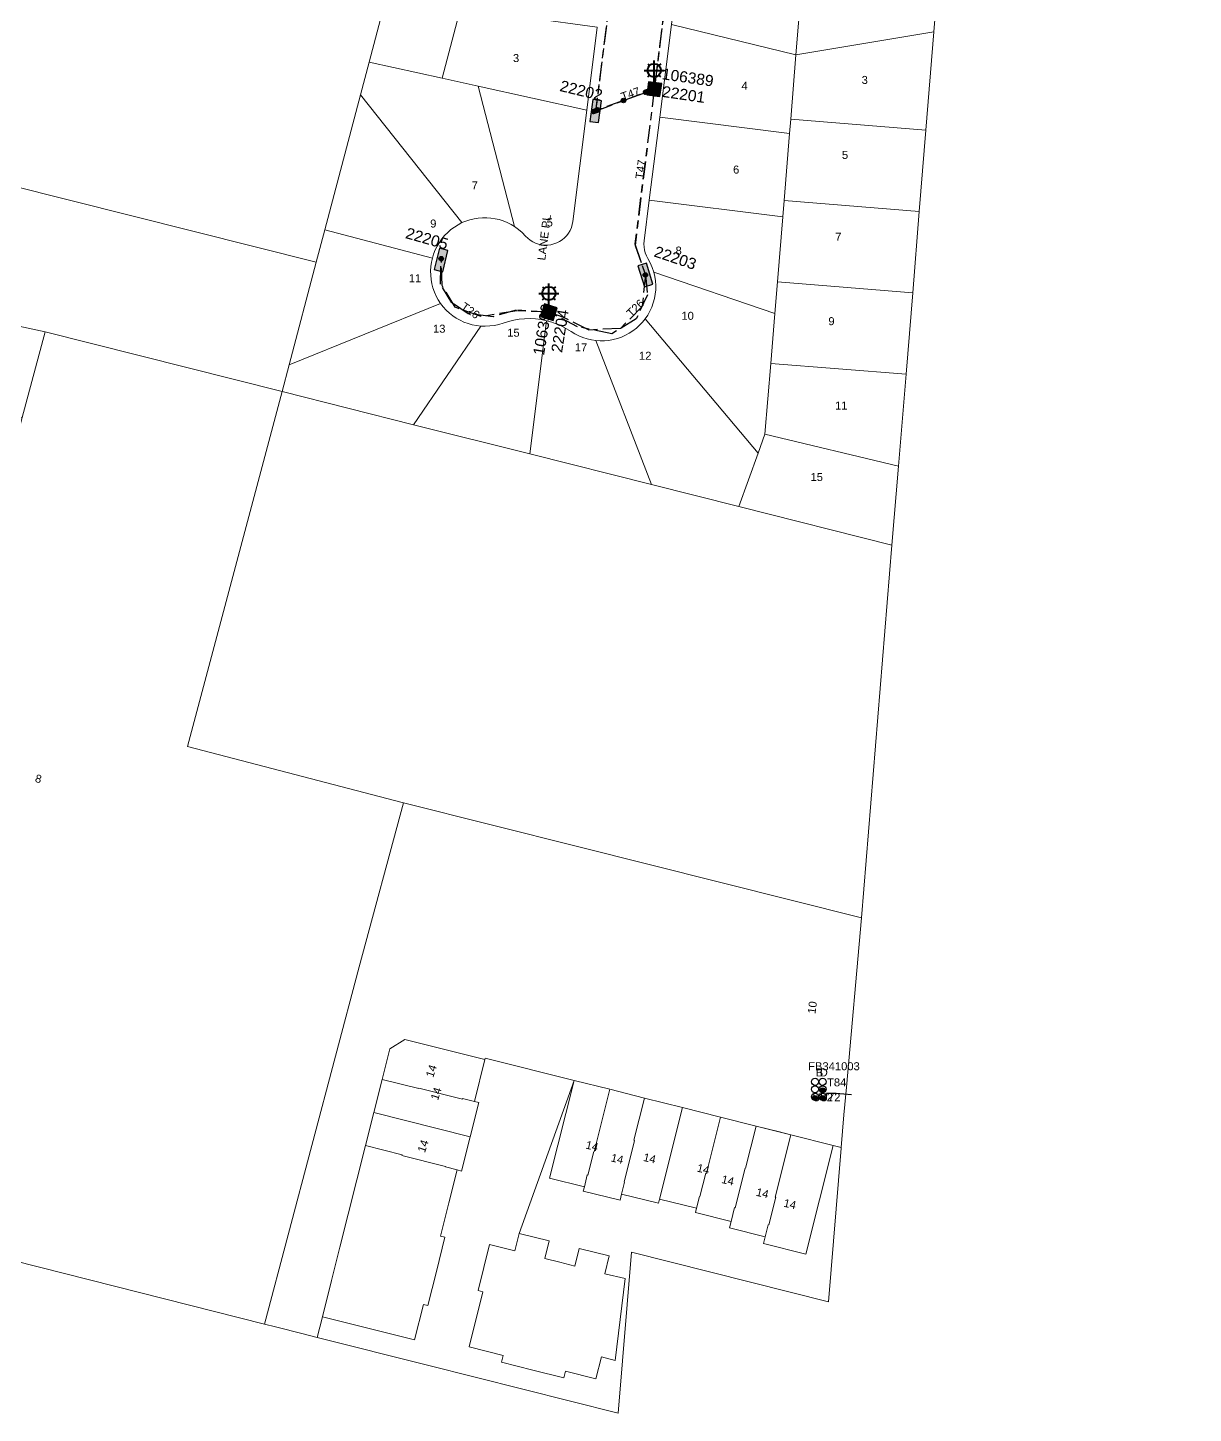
# Model space of a CAD drawing. Header units: metres. Extents: x 300457 to 302353, y 6232868 to 6234686.
# Drawn here: x 302090.9 to 302352.9, y 6233195.5 to 6233507.1 of the extents above; entities that cross this region are included whole.
import ezdxf
from ezdxf.enums import TextEntityAlignment as Align

# ---------------------------------------------------------------- set-up
doc = ezdxf.new("R2010")
doc.units = ezdxf.units.M
doc.linetypes.add('Cable Exist UG', pattern=[8.2, 4, -1.2, 1.8, -1.2])
doc.layers.get('0').update_dxf_attribs({"color": 6})
for name, color, linetype, lineweight in [('Cadastre Buildings_SP_EXT', 9, 'Continuous', 5), ('Cadastre Land Parcels_SP_EXT', 9, 'Continuous', 5), ('Cadastre Roads_SP_EXT', 9, 'Continuous', 5)]:
    doc.layers.add(name, color=color, linetype=linetype, lineweight=lineweight)
for name, color, linetype in [('Duct_SP_EXT', 7, 'Continuous'), ('Equip_SL_EXT', 7, 'Continuous'), ('Equip_SP_SL_EXT', 7, 'Continuous'), ('Mains_LV_EXT', 7, 'Continuous'), ('Mains_SL_EXT', 7, 'Continuous'), ('SupportsUG_SP_LV_EXT', 7, 'Continuous'), ('SupportsUG_SP_LV_SL_EXT', 7, 'Continuous')]:
    doc.layers.add(name, color=color, linetype=linetype)
doc.styles.add('COLUMN_LABEL', font='arial.ttf')
doc.styles.add('iecARIAL', font='arial.ttf', dxfattribs={"height": 2})
doc.styles.add('POLE_LABEL', font='arial.ttf')
doc.styles.get("Standard").update_dxf_attribs({"font": 'arial.ttf'})

# ---------------------------------------------------------------- blocks, each defined once
blk = doc.blocks.new('COLUMN_EXT')
blk.add_hatch(color=256).paths.add_polyline_path([(-1.49, 1.48), (-1.49, -1.49), (1.48, -1.49), (1.48, 1.48)])
blk.add_lwpolyline([(-1.49, -1.49), (1.48, -1.49), (1.48, 1.48), (-1.49, 1.48)], close=True)
for tag, height, style, flags, p in [('ASSET_NUM', 2.5, 'COLUMN_LABEL', 8, (2, 2)), ('STRUCTURE_PLANT_NUMBER', 0.2, 'POLE_LABEL', 9, (1.81, 0.03)), ('STREET_CODE', 0.2, 'COLUMN_LABEL', 9, (1.81, -0.2))]:
    blk.add_attdef(tag, text='', height=height, dxfattribs=dict(style=style, flags=flags)).set_placement(p, align=Align.MIDDLE_LEFT)
at = {"flags": 1}
blk.add_attdef('Z', (1.81, -2.35), '', height=0.2, dxfattribs=at)
at = {"flags": 9}
for tag, p in [('COLUMN_TYPE', (1.81, -0.4)), ('OWNED_BY', (1.81, -0.6)), ('STATE', (1.81, -0.8)), ('USAGE', (1.81, -1)), ('STREETNAME', (1.81, -1.6)), ('SUBURB', (1.81, -1.8)), ('LEGEND', (1.81, -1.2)), ('LOCATION', (1.81, -1.4)), ('NOTES', (1.81, -2))]:
    blk.add_attdef(tag, text='', height=0.2, dxfattribs=at).set_placement(p, align=Align.MIDDLE_LEFT)
blk = doc.blocks.new('PILLAR_EXT')
blk.add_hatch(color=256).paths.add_polyline_path([(-2.475, 0.99), (-2.475, -0.99), (2.475, -0.99), (2.475, 0.99)])
blk.add_lwpolyline([(-2.475, -0.99), (2.475, -0.99), (2.475, 0.99), (-2.475, 0.99)], close=True)
at = {"style": 'iecARIAL', "flags": 8}
blk.add_attdef('ASSET_NUM', (1.5, 3.5), '', height=2.5, dxfattribs=at)
for tag, p, flags in [('OWNED_BY', (0, -0.2), 9), ('STATE', (0, -0.4), 9), ('SUPPORT_TYPE', (0, -0.6), 9), ('STREETNAME', (0, -1.8), 9), ('SUBURB', (0, -2), 1), ('USAGE', (0, -0.8), 9), ('LEGEND', (0, -1), 9), ('LOCATION', (0, -1.2), 9), ('NOTES', (0, -1.4), 9), ('PARENT', (0, -1.6), 9)]:
    blk.add_attdef(tag, p, '', height=0.2, dxfattribs=dict(flags=flags))
blk = doc.blocks.new('DUCT_EXT')
blk.add_circle((0, 0.8), 0.8)
at = {"flags": 1}
blk.add_attdef('Z', (0, 0), '', height=0.2, dxfattribs=at)
at = {"flags": 9}
for tag, p in [('DUCT_CODE', (0, 0)), ('XSECT_TYPE', (0, -0.2)), ('STATE', (0, -0.6)), ('FB_REFERENCE', (0, -0.4)), ('NOTES', (0, -0.8))]:
    blk.add_attdef(tag, text='', height=0.2, dxfattribs=at).set_placement(p, align=Align.MIDDLE_LEFT)
blk = doc.blocks.new('SL_LANTERN_EXT')
at = {"lineweight": 40}
for p, q in [((0, 1.97), (0, 6.47)), ((-2.25, 4.22), (2.25, 4.22)), ((-1.46, 5.68), (-1.06, 5.28)), ((-1.46, 2.76), (-1.06, 3.16)), ((1.46, 5.68), (1.06, 5.28)), ((1.46, 2.76), (1.06, 3.16)), ((0, 0), (0, 2.72))]:
    blk.add_line(p, q, dxfattribs=at)
blk.add_circle((0, 4.22), 1.5, dxfattribs=at)
at = {"style": 'iecARIAL', "flags": 8}
blk.add_attdef('ASSET_NUM', (1.5, 1.5), '', height=2.5, dxfattribs=at)
for tag, p, height, flags in [('OPERATING_VOLTAGE', (0.98, -1.65), 0.2, 9), ('ORIENTATION', (0.98, -1.85), 0.2, 9), ('OWNED_BY', (0.98, -2.05), 0.2, 9), ('STATE', (0.98, -2.25), 0.2, 9), ('CONSTRUCTED_VOLTAGE', (0.98, -0.65), 0.2, 9), ('CONTROL_TYPE', (0.98, -0.85), 0.2, 9), ('LANTERN_PURPOSE', (0.98, -1.05), 0.2, 9), ('LANTERN_TYPE', (0.98, -1.25), 0.2, 9), ('NO_PHASES', (0.98, -1.45), 0.2, 9), ('USAGE', (0.98, -2.45), 0.2, 9), ('CEXIST', (0.98, -2.65), 0.2, 9), ('CNEW', (0.98, -2.85), 0.2, 9), ('CNUMBER', (0.98, -3.05), 0.2, 9), ('CREMOVE', (0.98, -3.25), 0.2, 9), ('LNUMBER', (2.18, -3.25), 2.5, 8), ('CREPLACE', (0.98, -3.45), 0.2, 9), ('LKINGHEIGHT', (0.98, -3.65), 0.2, 9), ('LBRACKET', (0.98, -3.85), 0.2, 9), ('LBRACKETVOCAB', (0.98, -4.05), 0.2, 9), ('LCATEGORY', (0.98, -4.25), 0.2, 9), ('LCHARGE1', (0.98, -4.45), 0.2, 9), ('LCHARGE1PERCENT', (0.98, -4.65), 0.2, 9), ('LCHARGE2', (0.98, -4.85), 0.2, 9), ('LCHARGE2PERCENT', (0.98, -5.05), 0.2, 9), ('LCHARGE3', (0.98, -5.25), 0.2, 9), ('LCHARGE3PERCENT', (0.98, -5.45), 0.2, 9), ('LEXIST', (0.98, -5.65), 0.2, 9), ('LLAMP', (0.98, -5.85), 0.2, 9), ('LLAMPVOCAB', (0.98, -6.05), 0.2, 9), ('LMAST', (0.98, -6.25), 0.2, 9), ('STREETNAME', (0.98, -9.25), 0.2, 9), ('SUBURB', (0.98, -9.45), 0.2, 1), ('LMASTVOCAB', (0.98, -6.45), 0.2, 9), ('LNEW', (0.98, -6.65), 0.2, 9), ('LANTNUMBER', (0.98, -6.85), 0.2, 9), ('LOUTREACH', (0.98, -7.25), 0.2, 9), ('LOUTREACHVOCAB', (0.98, -7.45), 0.2, 9), ('LRATECODE', (0.98, -7.65), 0.2, 9), ('LREMOVE', (0.98, -7.85), 0.2, 9), ('LREPLACE', (0.98, -8.05), 0.2, 9), ('LTYPE', (0.98, -8.25), 0.2, 9), ('LTYPEVOCAB', (0.98, -8.45), 0.2, 9), ('LEGEND', (0.98, -8.65), 0.2, 9), ('LOCATION', (0.98, -8.85), 0.2, 9), ('NOTES', (0.98, -9.05), 0.2, 9)]:
    blk.add_attdef(tag, p, '', height=height, dxfattribs=dict(flags=flags))
blk = doc.blocks.new('SL_STJ_EXT')
h = blk.add_hatch(color=256)
edge = h.paths.add_edge_path()
edge.add_ellipse((-0.59, 0.13), major_axis=(0.226, 0.226), ratio=1, start_angle=45, end_angle=135)
edge.add_line((-0.91, 0.13), (-0.91, -0.13))
edge.add_ellipse((-0.59, -0.13), major_axis=(0.226, 0.226), ratio=1, start_angle=135, end_angle=225)
edge.add_line((-0.59, -0.45), (0.59, -0.45))
edge.add_ellipse((0.59, -0.13), major_axis=(-0.226, 0.226), ratio=1, start_angle=135, end_angle=225)
edge.add_line((0.91, -0.13), (0.91, 0.13))
edge.add_ellipse((0.59, 0.13), major_axis=(-0.226, 0.226), ratio=1, start_angle=225, end_angle=315)
edge.add_line((0.59, 0.45), (-0.59, 0.45))
blk.add_lwpolyline([(-0.91, 0.13), (-0.91, -0.13, 0.414214), (-0.59, -0.45), (0.59, -0.45, 0.414214), (0.91, -0.13), (0.91, 0.13, 0.414214), (0.59, 0.45), (-0.59, 0.45, 0.414214)], format="xyb", close=True)
at = {"flags": 1}
blk.add_attdef('Z', (0, 0), '', height=0.2, dxfattribs=at)
at = {"flags": 9}
for tag, p in [('ORIENTATION', (0, 0)), ('USAGE', (0, -0.2)), ('LEGEND', (0, -0.4)), ('NOTES', (0, -0.6))]:
    blk.add_attdef(tag, text='', height=0.2, dxfattribs=at).set_placement(p, align=Align.MIDDLE_LEFT)
blk = doc.blocks.new('CABLE_LARGE_EXT')
h = blk.add_hatch(color=256)
edge = h.paths.add_edge_path()
edge.add_arc((0, 0.55), 0.55, 0, 360)
blk.add_circle((0, 0.55), 0.55)
at = {"flags": 1}
blk.add_attdef('Z', (0, 0), '', height=0.2, dxfattribs=at)
at = {"flags": 9}
for tag, p in [('COND_CODE', (0, 0)), ('STATE', (0, -0.4)), ('XSECT_SIZE', (0, -0.6)), ('FB_REFERENCE', (0, -0.2)), ('NOTES', (0, -0.8))]:
    blk.add_attdef(tag, text='', height=0.2, dxfattribs=at).set_placement(p, align=Align.MIDDLE_LEFT)
blk = doc.blocks.new('CONNECTOR_NODE_EXT')
h = blk.add_hatch(color=256)
edge = h.paths.add_edge_path()
edge.add_arc((0, 0), 0.5, 0, 360)
blk.add_circle((0, 0), 0.5)
at = {"flags": 1}
blk.add_attdef('Z', (0, 0), '', height=0.2, dxfattribs=at)
at = {"flags": 9}
for tag, p in [('CONNECTOR_TYPE', (0, 0)), ('CONSTRUCTED_VOLTAGE', (0, -0.2)), ('OPERATING_VOLTAGE', (0, -0.6)), ('ORIENTATION', (0, -0.8)), ('SUBTYPE', (0, -1)), ('NO_PHASES', (0, -0.4)), ('USAGE', (0, -1.2)), ('NOTES', (0, -1.4))]:
    blk.add_attdef(tag, text='', height=0.2, dxfattribs=at).set_placement(p, align=Align.MIDDLE_LEFT)

msp = doc.modelspace()

# ---------------------------------------------------------------- linework, layer by layer
at = {"layer": 'Cadastre Buildings_SP_EXT', "linetype": 'Continuous'}
msp.add_lwpolyline([(302155.75, 6233454.37), (302072.5, 6233475.31), (302065.81, 6233452.89), (302066.29, 6233452.06), (302066.71, 6233451.19), (302067.05, 6233450.29), (302067.33, 6233449.37), (302067.53, 6233448.43), (302067.66, 6233447.48), (302067.71, 6233446.52), (302067.68, 6233445.56), (302067.58, 6233444.6), (302094.78, 6233438.76), (302148.08, 6233425.32), (302149.67, 6233431.32), (302155.75, 6233454.37)], close=True, dxfattribs=at)
at = {"layer": 'Cadastre Land Parcels_SP_EXT', "linetype": 'Continuous'}
msp.add_lwpolyline([(301995.71, 6233508.54), (301994.82, 6233505.72), (301991.78, 6233495.65), (302056.96, 6233479.25), (302072.5, 6233475.31), (302155.75, 6233454.37), (302157.69, 6233461.69), (302165.71, 6233492.06), (302167.64, 6233499.35), (302175.92, 6233530.73)], dxfattribs=at)
for points in [[(302188.18, 6233511.42), (302192.91, 6233529.33), (302175.92, 6233530.73), (302167.64, 6233499.35), (302184.04, 6233495.75), (302188.18, 6233511.42)], [(302265.43, 6233523.4), (302241.5, 6233525.35), (302237.39, 6233522.01), (302235.6, 6233507.82), (302263.61, 6233501.06), (302265.43, 6233523.4)], [(302263.61, 6233501.06), (302294.64, 6233506.2), (302295.55, 6233517.27), (302292.2, 6233521.21), (302265.43, 6233523.4), (302263.61, 6233501.06)], [(302218.95, 6233507.26), (302188.18, 6233511.42), (302184.04, 6233495.75), (302192.17, 6233493.97), (302216.6, 6233488.61), (302218.95, 6233507.26)], [(302262.43, 6233486.57), (302263.61, 6233501.06), (302235.6, 6233507.82), (302232.99, 6233487.02), (302262.17, 6233483.35), (302262.43, 6233486.57)], [(302294.64, 6233506.2), (302263.61, 6233501.06), (302262.43, 6233486.57), (302292.84, 6233484.1), (302294.64, 6233506.2)], [(302184.04, 6233495.75), (302167.64, 6233499.35), (302165.71, 6233492.06), (302188.5, 6233463.28), (302189.4, 6233463.62), (302190.31, 6233463.92), (302191.23, 6233464.15), (302192.18, 6233464.3), (302193.13, 6233464.38), (302194.08, 6233464.39), (302195.03, 6233464.32), (302195.98, 6233464.17), (302196.9, 6233463.96), (302197.81, 6233463.67), (302198.7, 6233463.31), (302199.55, 6233462.88), (302200.37, 6233462.39), (302192.17, 6233493.97), (302184.04, 6233495.75)], [(302216.6, 6233488.61), (302192.17, 6233493.97), (302200.37, 6233462.39), (302201.25, 6233461.76), (302202.07, 6233461.05), (302202.82, 6233460.27), (302203.31, 6233459.77), (302203.86, 6233459.33), (302204.45, 6233458.96), (302205.08, 6233458.66), (302205.74, 6233458.43), (302206.42, 6233458.28), (302207.12, 6233458.21), (302207.82, 6233458.22), (302208.51, 6233458.31), (302209.19, 6233458.48), (302209.85, 6233458.72), (302210.47, 6233459.04), (302211.05, 6233459.42), (302211.59, 6233459.87), (302212.07, 6233460.38), (302212.49, 6233460.94), (302212.84, 6233461.55), (302213.12, 6233462.19), (302213.32, 6233462.86), (302213.45, 6233463.55), (302216.6, 6233488.61)], [(302188.5, 6233463.28), (302165.71, 6233492.06), (302157.69, 6233461.69), (302181.87, 6233455.3), (302182.16, 6233456.23), (302182.52, 6233457.14), (302182.95, 6233458.01), (302183.45, 6233458.85), (302184.01, 6233459.64), (302184.63, 6233460.38), (302185.31, 6233461.08), (302186.05, 6233461.72), (302186.83, 6233462.29), (302187.66, 6233462.81), (302188.5, 6233463.28)], [(302260.94, 6233468.26), (302262.17, 6233483.35), (302232.99, 6233487.02), (302230.64, 6233468.36), (302260.64, 6233464.59), (302260.94, 6233468.26)], [(302292.84, 6233484.1), (302262.43, 6233486.57), (302262.17, 6233483.35), (302260.94, 6233468.26), (302291.35, 6233465.79), (302292.84, 6233484.1)], [(302260.64, 6233464.59), (302230.64, 6233468.36), (302229.49, 6233459.17), (302229.44, 6233458.48), (302229.47, 6233457.8), (302229.58, 6233457.13), (302229.75, 6233456.47), (302230.01, 6233455.83), (302230.33, 6233455.23), (302230.87, 6233454.24), (302231.32, 6233453.21), (302231.67, 6233452.14), (302258.87, 6233442.85), (302259.45, 6233449.95), (302260.64, 6233464.59)], [(302291.35, 6233465.79), (302260.94, 6233468.26), (302260.64, 6233464.59), (302259.45, 6233449.95), (302289.86, 6233447.48), (302291.35, 6233465.79)], [(302181.87, 6233455.3), (302157.69, 6233461.69), (302155.75, 6233454.37), (302149.67, 6233431.32), (302183.72, 6233445.1), (302183.2, 6233445.93), (302182.73, 6233446.78), (302182.34, 6233447.67), (302182.01, 6233448.59), (302181.76, 6233449.53), (302181.59, 6233450.48), (302181.49, 6233451.45), (302181.47, 6233452.42), (302181.53, 6233453.39), (302181.66, 6233454.36), (302181.87, 6233455.3)], [(302258.87, 6233442.85), (302231.67, 6233452.14), (302231.89, 6233451.16), (302232.04, 6233450.17), (302232.1, 6233449.17), (302232.08, 6233448.17), (302231.98, 6233447.18), (302231.8, 6233446.2), (302231.54, 6233445.23), (302231.21, 6233444.29), (302230.79, 6233443.38), (302230.3, 6233442.5), (302229.74, 6233441.67), (302255.12, 6233411.45), (302256.65, 6233415.69), (302257.95, 6233431.64), (302258.87, 6233442.85)], [(302289.86, 6233447.48), (302259.45, 6233449.95), (302258.87, 6233442.85), (302257.95, 6233431.64), (302288.36, 6233429.17), (302289.86, 6233447.48)], [(302094.78, 6233438.76), (302067.58, 6233444.6), (302067.4, 6233443.64), (302067.14, 6233442.69), (302066.81, 6233441.77), (302066.41, 6233440.88), (302065.93, 6233440.02), (302065.39, 6233439.21), (302064.78, 6233438.43), (302064.12, 6233437.72), (302063.4, 6233437.05), (302062.66, 6233436.37), (302061.97, 6233435.63), (302061.36, 6233434.83), (302060.8, 6233433.99), (302060.33, 6233433.11), (302059.92, 6233432.18), (302059.59, 6233431.23), (302058.82, 6233428.64), (302089.67, 6233419.46), (302094.78, 6233438.76)], [(302192.75, 6233440.02), (302191.79, 6233440.13), (302190.83, 6233440.32), (302189.89, 6233440.58), (302188.98, 6233440.92), (302188.1, 6233441.33), (302187.25, 6233441.81), (302186.45, 6233442.35), (302185.69, 6233442.96), (302184.98, 6233443.62), (302184.32, 6233444.34), (302183.72, 6233445.1), (302149.67, 6233431.32), (302148.08, 6233425.32), (302177.66, 6233417.84), (302192.75, 6233440.02)], [(302207.53, 6233441.22), (302206.32, 6233441.47), (302205.09, 6233441.63), (302203.85, 6233441.69), (302202.62, 6233441.67), (302201.39, 6233441.56), (302200.17, 6233441.36), (302198.96, 6233441.07), (302197.79, 6233440.7), (302196.81, 6233440.39), (302195.81, 6233440.17), (302194.8, 6233440.04), (302193.77, 6233439.98), (302192.75, 6233440.02), (302177.66, 6233417.84), (302203.77, 6233411.28), (302207.53, 6233441.22)], [(302218.65, 6233436.75), (302217.66, 6233436.89), (302216.68, 6233437.12), (302215.73, 6233437.42), (302214.8, 6233437.8), (302213.91, 6233438.25), (302213.06, 6233438.78), (302212.03, 6233439.42), (302210.96, 6233439.99), (302209.84, 6233440.48), (302208.7, 6233440.9), (302207.53, 6233441.22), (302203.77, 6233411.28), (302231.13, 6233404.39), (302218.65, 6233436.75)], [(302255.12, 6233411.45), (302229.74, 6233441.67), (302229.13, 6233440.91), (302228.47, 6233440.2), (302227.74, 6233439.54), (302226.97, 6233438.94), (302226.15, 6233438.41), (302225.29, 6233437.94), (302224.4, 6233437.55), (302223.48, 6233437.22), (302222.53, 6233436.97), (302221.57, 6233436.8), (302220.6, 6233436.7), (302219.62, 6233436.69), (302218.65, 6233436.75), (302231.13, 6233404.39), (302250.79, 6233399.43), (302255.12, 6233411.45)], [(302148.08, 6233425.32), (302094.78, 6233438.76), (302089.67, 6233419.46), (302085.28, 6233402.84), (302080.96, 6233386.5), (302076.68, 6233370.27), (302072.39, 6233354.05), (302068.07, 6233337.83), (302067.16, 6233334.29), (302062.87, 6233318.06), (302058.59, 6233301.84), (302054.29, 6233285.62), (302050.01, 6233269.4), (302042.59, 6233241.29), (302144.15, 6233215.54), (302165.38, 6233295.89), (302175.4, 6233332.79), (302126.83, 6233345.44), (302148.08, 6233425.32)], [(302288.36, 6233429.17), (302257.95, 6233431.64), (302256.65, 6233415.69), (302286.68, 6233408.5), (302288.36, 6233429.17)], [(302177.66, 6233417.84), (302148.08, 6233425.32), (302126.83, 6233345.44), (302175.4, 6233332.79), (302214.78, 6233322.91), (302278.35, 6233306.93), (302285.19, 6233390.76), (302250.79, 6233399.43), (302231.13, 6233404.39), (302203.77, 6233411.28), (302177.66, 6233417.84)], [(302286.68, 6233408.5), (302256.65, 6233415.69), (302255.12, 6233411.45), (302250.79, 6233399.43), (302285.19, 6233390.76), (302286.68, 6233408.5)], [(302278.36, 6233306.93), (302214.78, 6233322.91), (302175.4, 6233332.79), (302165.38, 6233295.89), (302144.15, 6233215.53), (302146.58, 6233214.92), (302152.85, 6233213.34), (302155.99, 6233212.55), (302157.16, 6233217.22), (302159.21, 6233225.4), (302161.09, 6233232.86), (302162.96, 6233240.32), (302164.89, 6233248), (302166.82, 6233255.69), (302168.69, 6233263.14), (302170.56, 6233270.58), (302172.29, 6233277.46), (302175.66, 6233279.59), (302193.7, 6233275.07), (302193.77, 6233275.4), (302213.73, 6233270.38), (302221.76, 6233268.36), (302229.59, 6233266.39), (302238.1, 6233264.25), (302246.66, 6233262.1), (302254.66, 6233260.09), (302259.61, 6233258.84), (302262.48, 6233258.12), (302271.97, 6233255.73), (302273.79, 6233255.25), (302274.4, 6233262.65), (302274.95, 6233268.84), (302278.36, 6233306.93)], [(302170.56, 6233270.58), (302178.82, 6233268.52), (302178.84, 6233268.62), (302188.64, 6233266.16), (302188.66, 6233266.27), (302191.32, 6233265.6), (302193.7, 6233275.07), (302175.66, 6233279.59), (302172.29, 6233277.46), (302170.56, 6233270.58)], [(302213.73, 6233270.38), (302193.77, 6233275.4), (302193.7, 6233275.07), (302191.32, 6233265.6), (302192.29, 6233265.36), (302190.37, 6233257.7), (302188.43, 6233249.99), (302187.46, 6233250.24), (302185.6, 6233242.8), (302183.72, 6233235.33), (302184.69, 6233235.09), (302182.77, 6233227.41), (302180.83, 6233219.72), (302179.86, 6233219.96), (302177.87, 6233212.03), (302157.16, 6233217.22), (302155.99, 6233212.55), (302180.79, 6233206.3), (302223.67, 6233195.5), (302226.63, 6233231.75), (302270.96, 6233220.58), (302273.78, 6233255.15), (302273.79, 6233255.25), (302271.97, 6233255.73), (302265.83, 6233231.29), (302256.34, 6233233.68), (302256.73, 6233235.21), (302248.69, 6233237.22), (302249.04, 6233238.62), (302241, 6233240.64), (302241.24, 6233241.61), (302232.95, 6233243.69), (302232.7, 6233242.72), (302224.42, 6233244.8), (302224.06, 6233243.4), (302215.79, 6233245.47), (302216.04, 6233246.44), (302208.22, 6233248.41), (302213.73, 6233270.38), (302201.39, 6233235.95), (302204.79, 6233235.1), (302208.13, 6233234.26), (302207.14, 6233230.3), (302210.52, 6233229.45), (302213.91, 6233228.61), (302214.9, 6233232.57), (302218.26, 6233231.72), (302221.64, 6233230.88), (302220.65, 6233226.9), (302225.19, 6233225.85), (302222.96, 6233207.38), (302219.87, 6233208.18), (302218.63, 6233203.26), (302211.81, 6233204.97), (302211.42, 6233203.46), (302204.45, 6233205.21), (302197.44, 6233206.97), (302197.82, 6233208.48), (302190.13, 6233210.41), (302193.24, 6233222.85), (302192.16, 6233223.11), (302194.74, 6233233.44), (302200.4, 6233232.01), (302201.39, 6233235.95)], [(302168.69, 6233263.14), (302190.37, 6233257.7), (302192.29, 6233265.36), (302191.32, 6233265.6), (302188.66, 6233266.27), (302188.64, 6233266.16), (302178.84, 6233268.62), (302178.82, 6233268.52), (302170.56, 6233270.58), (302168.69, 6233263.14)], [(302208.21, 6233248.41), (302216.04, 6233246.44), (302216.71, 6233249.12), (302216.83, 6233249.09), (302218.14, 6233254.34), (302218.25, 6233254.31), (302221.76, 6233268.36), (302213.73, 6233270.38), (302208.21, 6233248.41)], [(302215.79, 6233245.47), (302224.06, 6233243.4), (302224.42, 6233244.8), (302225.09, 6233247.48), (302224.97, 6233247.51), (302227.32, 6233256.86), (302227.2, 6233256.89), (302229.59, 6233266.39), (302221.76, 6233268.36), (302218.25, 6233254.31), (302218.14, 6233254.34), (302216.83, 6233249.09), (302216.71, 6233249.12), (302216.04, 6233246.44), (302215.79, 6233245.47)], [(302224.42, 6233244.8), (302232.7, 6233242.72), (302232.95, 6233243.69), (302238.1, 6233264.25), (302229.59, 6233266.39), (302227.2, 6233256.89), (302227.32, 6233256.86), (302224.97, 6233247.51), (302225.09, 6233247.48), (302224.42, 6233244.8)], [(302232.95, 6233243.69), (302241.25, 6233241.61), (302241.92, 6233244.28), (302242.03, 6233244.25), (302243.35, 6233249.5), (302243.47, 6233249.48), (302246.66, 6233262.1), (302238.1, 6233264.25), (302232.95, 6233243.69)], [(302166.82, 6233255.69), (302175.07, 6233253.61), (302175.04, 6233253.5), (302184.82, 6233251.03), (302184.79, 6233250.91), (302187.46, 6233250.24), (302188.43, 6233249.99), (302190.37, 6233257.7), (302168.69, 6233263.14), (302166.82, 6233255.69)], [(302241, 6233240.64), (302249.04, 6233238.62), (302249.82, 6233241.75), (302249.94, 6233241.72), (302252.17, 6233250.64), (302252.29, 6233250.61), (302254.66, 6233260.09), (302246.66, 6233262.1), (302243.47, 6233249.48), (302243.35, 6233249.5), (302242.03, 6233244.25), (302241.92, 6233244.28), (302241.25, 6233241.61), (302241, 6233240.64)], [(302248.69, 6233237.22), (302256.73, 6233235.21), (302257.4, 6233237.88), (302257.52, 6233237.85), (302259.08, 6233244.08), (302258.96, 6233244.11), (302262.48, 6233258.12), (302254.66, 6233260.09), (302252.29, 6233250.61), (302252.17, 6233250.64), (302249.94, 6233241.72), (302249.82, 6233241.75), (302249.04, 6233238.62), (302248.69, 6233237.22)], [(302256.34, 6233233.68), (302265.83, 6233231.29), (302271.97, 6233255.73), (302262.48, 6233258.12), (302258.96, 6233244.11), (302259.08, 6233244.08), (302257.52, 6233237.85), (302257.4, 6233237.88), (302256.73, 6233235.21), (302256.34, 6233233.68)]]:
    msp.add_lwpolyline(points, close=True, dxfattribs=at)
at = {"layer": 'Cadastre Roads_SP_EXT', "linetype": 'Continuous'}
msp.add_lwpolyline([(302218.95, 6233507.26), (302216.6, 6233488.61), (302213.45, 6233463.55), (302213.32, 6233462.86), (302213.12, 6233462.19), (302212.84, 6233461.55), (302212.49, 6233460.94), (302212.07, 6233460.38), (302211.59, 6233459.87), (302211.05, 6233459.42), (302210.47, 6233459.04), (302209.85, 6233458.72), (302209.19, 6233458.48), (302208.51, 6233458.31), (302207.82, 6233458.22), (302207.12, 6233458.21), (302206.42, 6233458.28), (302205.74, 6233458.43), (302205.08, 6233458.66), (302204.45, 6233458.96), (302203.86, 6233459.33), (302203.31, 6233459.77), (302202.82, 6233460.27), (302202.07, 6233461.05), (302201.25, 6233461.76), (302200.37, 6233462.39), (302199.55, 6233462.88), (302198.7, 6233463.31), (302197.81, 6233463.67), (302196.9, 6233463.96), (302195.98, 6233464.17), (302195.03, 6233464.32), (302194.08, 6233464.39), (302193.13, 6233464.38), (302192.18, 6233464.3), (302191.23, 6233464.15), (302190.31, 6233463.92), (302189.4, 6233463.62), (302188.5, 6233463.28), (302187.66, 6233462.81), (302186.83, 6233462.29), (302186.05, 6233461.72), (302185.31, 6233461.08), (302184.63, 6233460.38), (302184.01, 6233459.64), (302183.45, 6233458.85), (302182.95, 6233458.01), (302182.52, 6233457.14), (302182.16, 6233456.23), (302181.87, 6233455.3), (302181.66, 6233454.36), (302181.53, 6233453.39), (302181.47, 6233452.42), (302181.49, 6233451.45), (302181.59, 6233450.48), (302181.76, 6233449.53), (302182.01, 6233448.59), (302182.34, 6233447.67), (302182.73, 6233446.78), (302183.2, 6233445.93), (302183.72, 6233445.1), (302184.32, 6233444.34), (302184.98, 6233443.62), (302185.69, 6233442.96), (302186.45, 6233442.35), (302187.25, 6233441.81), (302188.1, 6233441.33), (302188.98, 6233440.92), (302189.89, 6233440.58), (302190.83, 6233440.32), (302191.79, 6233440.13), (302192.75, 6233440.02), (302193.77, 6233439.98), (302194.8, 6233440.04), (302195.81, 6233440.17), (302196.81, 6233440.39), (302197.79, 6233440.7), (302198.96, 6233441.07), (302200.17, 6233441.36), (302201.39, 6233441.56), (302202.62, 6233441.67), (302203.85, 6233441.69), (302205.09, 6233441.63), (302206.32, 6233441.47), (302207.53, 6233441.22), (302208.7, 6233440.9), (302209.84, 6233440.48), (302210.96, 6233439.99), (302212.03, 6233439.42), (302213.06, 6233438.78), (302213.91, 6233438.25), (302214.8, 6233437.8), (302215.73, 6233437.42), (302216.68, 6233437.12), (302217.66, 6233436.89), (302218.65, 6233436.75), (302219.62, 6233436.69), (302220.6, 6233436.7), (302221.57, 6233436.8), (302222.53, 6233436.97), (302223.48, 6233437.22), (302224.4, 6233437.55), (302225.29, 6233437.94), (302226.15, 6233438.41), (302226.97, 6233438.94), (302227.74, 6233439.54), (302228.47, 6233440.2), (302229.13, 6233440.91), (302229.74, 6233441.67), (302230.3, 6233442.5), (302230.79, 6233443.38), (302231.21, 6233444.29), (302231.54, 6233445.23), (302231.8, 6233446.2), (302231.98, 6233447.18), (302232.08, 6233448.17), (302232.1, 6233449.17), (302232.04, 6233450.17), (302231.89, 6233451.16), (302231.67, 6233452.14), (302231.32, 6233453.21), (302230.87, 6233454.24), (302230.33, 6233455.23), (302230.01, 6233455.83), (302229.75, 6233456.47), (302229.58, 6233457.13), (302229.47, 6233457.8), (302229.44, 6233458.48), (302229.49, 6233459.17), (302230.64, 6233468.36), (302232.99, 6233487.02), (302235.6, 6233507.82)], dxfattribs=at)
at = {"layer": 'Duct_SP_EXT'}
msp.add_lwpolyline([(302270.52, 6233267.53), (302272.69, 6233267.53), (302276.12, 6233267.23)], dxfattribs=at)
at = {"layer": 'Mains_LV_EXT', "linetype": 'Cable Exist UG'}
for points in [[(302184.47, 6233532.12), (302218.55, 6233529.31), (302223.04, 6233523.89), (302218.58, 6233488.37)], [(302352.95, 6233518.1), (302351.45, 6233521.2), (302319.53, 6233523.84), (302293.34, 6233523.55), (302240.86, 6233527.5), (302235.53, 6233523.18), (302231.75, 6233493.31)], [(302218.58, 6233488.37), (302231.75, 6233493.31)], [(302231.75, 6233493.31), (302227.46, 6233458.11), (302229.76, 6233451.52)], [(302208.07, 6233443.16), (302200.72, 6233443.61), (302195.51, 6233442.13), (302189.95, 6233442.79), (302186.26, 6233445.28), (302183.68, 6233449.47), (302183.83, 6233454.88)], [(302229.76, 6233451.52), (302229.06, 6233444.43), (302224.17, 6233439.51), (302217.13, 6233439.12), (302211.24, 6233442.01), (302208.07, 6233443.16)]]:
    msp.add_lwpolyline(points, dxfattribs=at)
at = {"layer": 'Mains_SL_EXT', "linetype": 'Cable Exist UG'}
for points in [[(302217.94, 6233529.37), (302222.98, 6233523.51), (302218.58, 6233488.45)], [(302352.95, 6233518.1), (302349.34, 6233520.2), (302296.74, 6233524.28), (302294.03, 6233522.89), (302240.92, 6233527.36), (302235.43, 6233522.83), (302231.75, 6233493.31)], [(302224.83, 6233490.76), (302218.58, 6233488.45)], [(302224.83, 6233490.76), (302230.2, 6233492.78)], [(302231.75, 6233493.31), (302227.39, 6233458.54), (302229.76, 6233451.52)], [(302208.07, 6233443.16), (302200.92, 6233443.45), (302192.81, 6233442.14), (302187.01, 6233444.24), (302184.05, 6233449.15), (302183.86, 6233455.17)], [(302229.76, 6233451.52), (302230.25, 6233447.06), (302227.72, 6233441.67), (302222.23, 6233438.29), (302214.51, 6233439.87), (302208.07, 6233443.16)]]:
    msp.add_lwpolyline(points, dxfattribs=at)

# ---------------------------------------------------------------- block references
at = {"layer": 'Duct_SP_EXT'}
for name, p in [('DUCT_EXT', (302267.91, 6233269.25)), ('DUCT_EXT', (302269.61, 6233269.25)), ('DUCT_EXT', (302267.91, 6233267.57)), ('DUCT_EXT', (302267.91, 6233265.87)), ('CABLE_LARGE_EXT', (302267.91, 6233265.87)), ('DUCT_EXT', (302269.61, 6233267.57)), ('DUCT_EXT', (302269.61, 6233265.87)), ('CABLE_LARGE_EXT', (302269.61, 6233267.57)), ('CABLE_LARGE_EXT', (302269.61, 6233265.87))]:
    msp.add_blockref(name, p, dxfattribs=at)
at = {"layer": 'Equip_SL_EXT'}
for p in [(302224.83, 6233490.76), (302218.58, 6233488.45), (302183.86, 6233455.17), (302229.76, 6233451.52)]:
    msp.add_blockref('CONNECTOR_NODE_EXT', p, dxfattribs=at)
for p, rotation in [((302230.2, 6233492.78), 19.51084994647631), ((302218.58, 6233488.45), 199.0917605821635)]:
    msp.add_blockref('SL_STJ_EXT', p, dxfattribs=dict(at, rotation=rotation))
at = {"layer": 'Equip_SP_SL_EXT'}
ref = msp.add_blockref('SL_LANTERN_EXT', (302231.75, 6233493.31), dxfattribs=at)
ref.add_attrib('ASSET_NUM', '106389', dxfattribs={"layer": '0', "height": 2.5, "rotation": 351.7183, "style": 'iecARIAL'}).set_placement((302233.25, 6233494.81), align=Align.BOTTOM_LEFT)
ref = msp.add_blockref('SL_LANTERN_EXT', (302208.07, 6233443.16), dxfattribs=at)
ref.add_attrib('ASSET_NUM', '106390', dxfattribs={"layer": '0', "height": 2.5, "rotation": 80.7534, "style": 'iecARIAL'}).set_placement((302209.57, 6233444.66), align=Align.BOTTOM_RIGHT)
at = {"layer": 'SupportsUG_SP_LV_EXT'}
ref = msp.add_blockref('PILLAR_EXT', (302218.58, 6233488.37), dxfattribs=dict(at, rotation=261.6779613573522))
ref.add_attrib('ASSET_NUM', '22202', dxfattribs={"layer": '0', "height": 2.5, "rotation": 346.4975, "style": 'iecARIAL'}).set_placement((302220.08, 6233491.87), align=Align.MIDDLE_RIGHT)
ref = msp.add_blockref('PILLAR_EXT', (302183.83, 6233454.88), dxfattribs=dict(at, rotation=256.3303898288236))
ref.add_attrib('ASSET_NUM', '22205', dxfattribs={"layer": '0', "height": 2.5, "rotation": 344.0771, "style": 'iecARIAL'}).set_placement((302185.33, 6233458.38), align=Align.MIDDLE_RIGHT)
ref = msp.add_blockref('PILLAR_EXT', (302229.76, 6233451.52), dxfattribs=dict(at, rotation=106.8611527505239))
ref.add_attrib('ASSET_NUM', '22203', dxfattribs={"layer": '0', "height": 2.5, "rotation": 341.4555, "style": 'iecARIAL'}).set_placement((302231.26, 6233455.02), align=Align.BOTTOM_LEFT)
at = {"layer": 'SupportsUG_SP_LV_SL_EXT'}
ref = msp.add_blockref('COLUMN_EXT', (302231.75, 6233493.31), dxfattribs=dict(at, rotation=81.7528922538093))
ref.add_attrib('ASSET_NUM', '22201', dxfattribs={"layer": '0', "height": 2.5, "rotation": 351.717, "style": 'COLUMN_LABEL'}).set_placement((302233.75, 6233494.06), align=Align.TOP_LEFT)
ref = msp.add_blockref('COLUMN_EXT', (302208.07, 6233443.16), dxfattribs=dict(at, rotation=343.2297527007252))
ref.add_attrib('ASSET_NUM', '22204', dxfattribs={"layer": '0', "height": 2.5, "rotation": 81.0008, "style": 'COLUMN_LABEL'}).set_placement((302210.07, 6233443.91), align=Align.TOP_RIGHT)

# ---------------------------------------------------------------- texts
at = {"layer": 'Cadastre Land Parcels_SP_EXT'}
for s, p in [('3', (302199.99, 6233499.4)), ('4', (302251.36, 6233493.16)), ('3', (302278.38, 6233494.48)), ('5', (302273.95, 6233477.61)), ('6', (302249.48, 6233474.32)), ('7', (302190.71, 6233470.77)), ('9', (302181.38, 6233462.18)), ('5', (302207.58, 6233462.43)), ('7', (302272.45, 6233459.21)), ('8', (302236.54, 6233456.1)), ('11', (302176.57, 6233449.89)), ('10', (302237.86, 6233441.43)), ('9', (302270.9, 6233440.22)), ('13', (302182.01, 6233438.53)), ('15', (302198.69, 6233437.63)), ('17', (302213.89, 6233434.34)), ('12', (302228.32, 6233432.45)), ('11', (302272.41, 6233421.25)), ('15', (302266.89, 6233405.17))]:
    msp.add_text(s, height=1.8, dxfattribs=at).set_placement(p)
for s, rotation, p in [('8', 345.8369, (302092.4, 6233337.51)), ('10', 82.439, (302267.99, 6233285.26)), ('14', 72.0721, (302182.05, 6233270.87)), ('14', 72.0721, (302183.13, 6233265.77)), ('14', 71.2413, (302180.17, 6233253.98)), ('14', 347.125, (302216.21, 6233255.06)), ('14', 347.0355, (302229.15, 6233252.29)), ('14', 347.0355, (302221.87, 6233252.18)), ('14', 346.9741, (302241.22, 6233249.89)), ('14', 346.9742, (302246.74, 6233247.33)), ('14', 347.125, (302254.52, 6233244.45)), ('14', 347.125, (302260.7, 6233242))]:
    msp.add_text(s, height=1.8, rotation=rotation, dxfattribs=at).set_placement(p)
at = {"layer": 'Cadastre Roads_SP_EXT'}
msp.add_text('LANE PL', height=1.8, rotation=82.8368, dxfattribs=at).set_placement((302207.25, 6233454.71))
at = {"layer": 'Duct_SP_EXT'}
for s, p in [('FB341003', (302266.36, 6233272.65)), ('B', (302268.06, 6233271.25)), ('D', (302268.96, 6233271.25)), ('T84', (302270.61, 6233269.02)), ('U72', (302267.31, 6233265.67)), ('U72', (302269.01, 6233265.67))]:
    msp.add_text(s, height=1.8, dxfattribs=at).set_placement(p)
at = {"layer": 'Mains_LV_EXT'}
for s, rotation, p in [('T47', 19.1642, (302224.65, 6233490.69)), ('T47', 81.9597, (302229.27, 6233473)), ('T26', 324.8642, (302188.13, 6233444.02)), ('T26', 44.0339, (302226.58, 6233441.93))]:
    msp.add_text(s, height=1.8, rotation=rotation, dxfattribs=at).set_placement(p)

doc.saveas('drawing.dxf')
